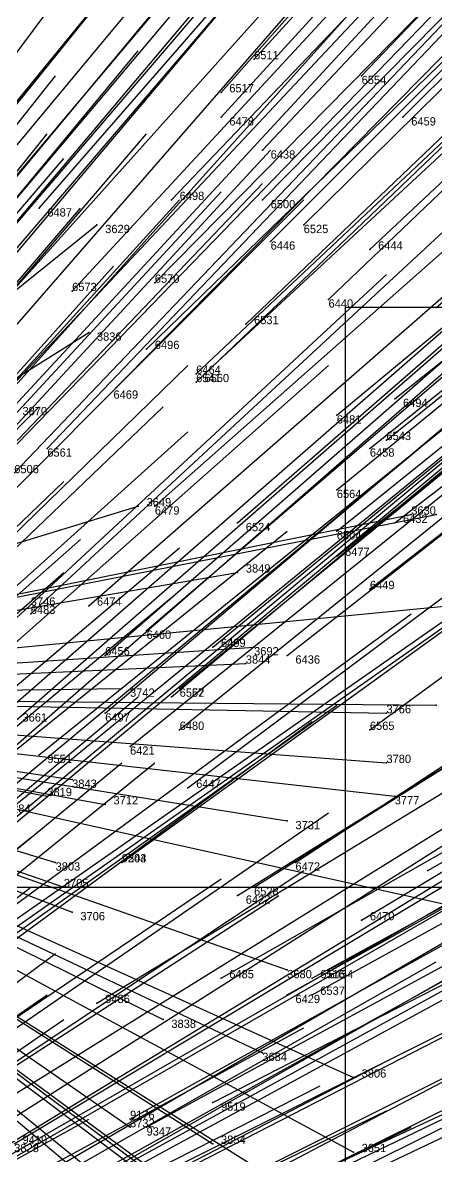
# Model space of a CAD drawing. Extents: x -0.5 to 0.59, y -0.5 to 0.59.
# Drawn here: x 0.189 to 0.239, y 0.1075 to 0.2444 of the extents above; entities that cross this region are included whole.
import ezdxf

# ---------------------------------------------------------------- set-up
doc = ezdxf.new("R2010")
doc.units = 0
for name, color, linetype in [('Clients', 3, 'CONTINUOUS'), ('Facilities', 3, 'CONTINUOUS'), ('Facilities_lines', 3, 'CONTINUOUS'), ('Min_max_boxes', 1, 'CONTINUOUS'), ('Normals', 1, 'CONTINUOUS'), ('Source_points', 5, 'CONTINUOUS'), ('Text', 3, 'CONTINUOUS')]:
    doc.layers.add(name, color=color, linetype=linetype)

msp = doc.modelspace()

# ---------------------------------------------------------------- linework, layer by layer
at = {"layer": 'Clients', "color": 5}
for p in [(0.198, 0.22, -1.25), (0.197, 0.207, -1.25), (0.203, 0.186, -1.25), (0.236, 0.185, -1.25), (0.239, 0.185, -1.25), (0.215, 0.178, -1.25), (0.217, 0.169, -1.25), (0.216, 0.167, -1.25), (0.201, 0.164, -1.25), (0.239, 0.162, -1.25), (0.233, 0.161, -1.25), (0.233, 0.155, -1.25), (0.195, 0.153, -1.25), (0.192, 0.151, -1.25), (0.234, 0.151, -1.25), (0.199, 0.15, -1.25), (0.221, 0.148, -1.25), (0.193, 0.143, -1.25), (0.194, 0.14, -1.25), (0.195, 0.137, -1.25), (0.221, 0.13, -1.25), (0.206, 0.124, -1.25), (0.218, 0.12, -1.25), (0.229, 0.117, -1.25), (0.202, 0.111, -1.25), (0.212, 0.109, -1.25), (0.229, 0.108, -1.25)]:
    msp.add_point(p, dxfattribs=at)
at = {"layer": 'Facilities', "color": 3}
for p in [(0.217, 0.24, -0.81), (0.23, 0.238, -0.827), (0.213, 0.236, -0.796), (0.213, 0.233, -0.789), (0.235, 0.233, -0.828), (0.218, 0.229, -0.79), (0.191, 0.222, -0.732), (0.207, 0.223, -0.761), (0.218, 0.223, -0.78), (0.223, 0.22, -0.782), (0.219, 0.218, -0.771), (0.231, 0.217, -0.794), (0.205, 0.213, -0.739), (0.195, 0.212, -0.72), (0.226, 0.211, -0.772), (0.239, 0.21, -0.796), (0.216, 0.208, -0.751), (0.204, 0.205, -0.724), (0.21, 0.202, -0.729), (0.211, 0.202, -0.73), (0.21, 0.201, -0.726), (0.199, 0.199, -0.704), (0.234, 0.199, -0.768), (0.227, 0.197, -0.75), (0.233, 0.194, -0.758), (0.192, 0.193, -0.68), (0.231, 0.193, -0.751), (0.227, 0.188, -0.735), (0.205, 0.186, -0.691), (0.215, 0.184, -0.708), (0.234, 0.184, -0.745), (0.227, 0.183, -0.728), (0.227, 0.18, -0.726), (0.231, 0.176, -0.726), (0.197, 0.174, -0.657), (0.19, 0.173, -0.642), (0.204, 0.171, -0.664), (0.212, 0.169, -0.678), (0.199, 0.168, -0.65), (0.221, 0.168, -0.694), (0.207, 0.163, -0.659), (0.208, 0.164, -0.662), (0.199, 0.161, -0.639), (0.208, 0.159, -0.655), (0.231, 0.159, -0.701), (0.202, 0.157, -0.639), (0.191, 0.156, -0.617), (0.209, 0.152, -0.646), (0.201, 0.143, -0.617), (0.201, 0.143, -0.616), (0.222, 0.143, -0.66), (0.238, 0.142, -0.693), (0.217, 0.14, -0.644), (0.215, 0.139, -0.641), (0.23, 0.136, -0.668), (0.213, 0.129, -0.623), (0.224, 0.129, -0.647), (0.226, 0.13, -0.65), (0.198, 0.126, -0.588), (0.221, 0.127, -0.637), (0.224, 0.127, -0.644), (0.212, 0.114, -0.601), (0.202, 0.112, -0.578), (0.204, 0.111, -0.58)]:
    msp.add_point(p, dxfattribs=at)
at = {"layer": 'Facilities_lines', "color": 3}
for q in [(0.198, 0.22, -1.25), (0.197, 0.207, -1.25), (0.203, 0.186, -1.25), (0.236, 0.185, -1.25), (0.239, 0.185, -1.25), (0.215, 0.178, -1.25), (0.251, 0.175, -1.25), (0.217, 0.169, -1.25), (0.216, 0.167, -1.25), (0.201, 0.164, -1.25), (0.224, 0.09, -1.25), (0.229, 0.108, -1.25), (0.221, 0.13, -1.25), (0.218, 0.12, -1.25), (0.194, 0.14, -1.25), (0.195, 0.137, -1.25), (0.199, 0.15, -1.25), (0.221, 0.148, -1.25), (0.202, 0.111, -1.25), (0.213, 0.093, -1.25), (0.233, 0.161, -1.25), (0.235, 0.095, -1.25), (0.216, 0.097, -1.25), (0.206, 0.097, -1.25), (0.234, 0.151, -1.25), (0.233, 0.155, -1.25), (0.193, 0.143, -1.25), (0.229, 0.117, -1.25), (0.239, 0.162, -1.25), (0.192, 0.151, -1.25), (0.21, 0.102, -1.25), (0.206, 0.124, -1.25), (0.195, 0.153, -1.25), (0.212, 0.109, -1.25), (0.258, 0.134, -1.25)]:
    msp.add_line((0.127, 0.163, -1.25), q, dxfattribs=at)
at = {"layer": 'Min_max_boxes', "color": 1}
for p, q in [((0.448, 0.21, -1.25), (0.228, 0.21, -1.25)), ((0.228, 0.21, -1.25), (0.228, -0.077, -1.25)), ((0.448, 0.21, -1.25), (0.228, 0.21, -1.25)), ((0.228, 0.21, -1.25), (0.228, -0.077, -1.25)), ((0.228, 0.21, -1.25), (0.228, 0.21, -1.25)), ((0.172, 0.14, -1.25), (0.367, 0.14, -1.25)), ((0.172, 0.14, -1.25), (0.367, 0.14, -1.25))]:
    msp.add_line(p, q, dxfattribs=at)
at = {"layer": 'Normals', "color": 1}
for p, q in [((0.217, 0.24, -0.81), (0.28, 0.309, -0.773)), ((0.213, 0.236, -0.796), (0.275, 0.306, -0.759)), ((0.23, 0.238, -0.827), (0.294, 0.305, -0.79)), ((0.213, 0.233, -0.789), (0.276, 0.302, -0.752)), ((0.235, 0.233, -0.828), (0.301, 0.299, -0.792)), ((0.175, 0.223, -0.709), (0.231, 0.298, -0.673)), ((0.181, 0.226, -0.724), (0.24, 0.298, -0.687)), ((0.218, 0.229, -0.79), (0.282, 0.297, -0.754)), ((0.191, 0.222, -0.732), (0.252, 0.292, -0.695)), ((0.207, 0.223, -0.761), (0.271, 0.29, -0.724)), ((0.218, 0.223, -0.78), (0.283, 0.289, -0.743)), ((0.179, 0.215, -0.7), (0.239, 0.286, -0.663)), ((0.223, 0.22, -0.782), (0.289, 0.285, -0.746)), ((0.183, 0.214, -0.703), (0.243, 0.284, -0.666)), ((0.219, 0.218, -0.771), (0.284, 0.283, -0.734)), ((0.172, 0.21, -0.679), (0.231, 0.281, -0.641)), ((0.231, 0.217, -0.794), (0.299, 0.281, -0.757)), ((0.195, 0.212, -0.72), (0.258, 0.28, -0.683)), ((0.181, 0.208, -0.69), (0.241, 0.279, -0.652)), ((0.205, 0.213, -0.739), (0.27, 0.279, -0.701)), ((0.171, 0.205, -0.668), (0.23, 0.276, -0.629)), ((0.177, 0.204, -0.675), (0.237, 0.274, -0.636)), ((0.226, 0.211, -0.772), (0.293, 0.275, -0.735)), ((0.216, 0.208, -0.751), (0.283, 0.272, -0.714)), ((0.204, 0.205, -0.724), (0.271, 0.27, -0.686)), ((0.239, 0.21, -0.796), (0.31, 0.27, -0.76)), ((0.21, 0.202, -0.729), (0.278, 0.266, -0.691)), ((0.177, 0.195, -0.659), (0.238, 0.265, -0.62)), ((0.184, 0.196, -0.673), (0.246, 0.265, -0.634)), ((0.199, 0.199, -0.704), (0.264, 0.265, -0.667)), ((0.21, 0.201, -0.726), (0.277, 0.265, -0.689)), ((0.211, 0.202, -0.73), (0.279, 0.265, -0.692)), ((0.186, 0.196, -0.674), (0.248, 0.263, -0.635)), ((0.168, 0.19, -0.635), (0.23, 0.259, -0.598)), ((0.192, 0.193, -0.68), (0.256, 0.26, -0.642)), ((0.234, 0.199, -0.768), (0.307, 0.257, -0.731)), ((0.156, 0.185, -0.605), (0.216, 0.256, -0.568)), ((0.188, 0.19, -0.668), (0.251, 0.256, -0.629)), ((0.227, 0.197, -0.75), (0.298, 0.256, -0.714)), ((0.145, 0.181, -0.582), (0.204, 0.254, -0.545)), ((0.155, 0.181, -0.597), (0.215, 0.252, -0.56)), ((0.174, 0.186, -0.637), (0.237, 0.253, -0.598)), ((0.182, 0.187, -0.652), (0.246, 0.253, -0.613)), ((0.233, 0.194, -0.758), (0.305, 0.252, -0.721)), ((0.231, 0.193, -0.751), (0.303, 0.251, -0.714)), ((0.141, 0.177, -0.566), (0.2, 0.249, -0.53)), ((0.205, 0.186, -0.691), (0.274, 0.247, -0.653)), ((0.227, 0.188, -0.735), (0.298, 0.246, -0.698)), ((0.215, 0.184, -0.708), (0.285, 0.245, -0.67)), ((0.144, 0.17, -0.556), (0.203, 0.241, -0.519)), ((0.227, 0.183, -0.728), (0.299, 0.241, -0.69)), ((0.234, 0.184, -0.745), (0.308, 0.241, -0.708)), ((0.135, 0.165, -0.534), (0.193, 0.238, -0.496)), ((0.227, 0.18, -0.726), (0.3, 0.238, -0.687)), ((0.19, 0.173, -0.642), (0.258, 0.236, -0.605)), ((0.197, 0.174, -0.657), (0.267, 0.235, -0.62)), ((0.231, 0.176, -0.726), (0.304, 0.233, -0.688)), ((0.134, 0.159, -0.52), (0.192, 0.231, -0.482)), ((0.144, 0.161, -0.54), (0.204, 0.231, -0.502)), ((0.204, 0.171, -0.664), (0.274, 0.231, -0.627)), ((0.156, 0.161, -0.56), (0.219, 0.229, -0.524)), ((0.199, 0.168, -0.65), (0.269, 0.229, -0.614)), ((0.134, 0.158, -0.518), (0.194, 0.228, -0.479)), ((0.212, 0.169, -0.678), (0.284, 0.228, -0.641)), ((0.154, 0.158, -0.551), (0.218, 0.225, -0.514)), ((0.221, 0.168, -0.694), (0.294, 0.225, -0.657)), ((0.15, 0.156, -0.54), (0.213, 0.224, -0.502)), ((0.136, 0.152, -0.509), (0.196, 0.222, -0.471)), ((0.146, 0.155, -0.533), (0.208, 0.223, -0.494)), ((0.157, 0.157, -0.555), (0.223, 0.223, -0.519)), ((0.207, 0.163, -0.659), (0.279, 0.223, -0.623)), ((0.208, 0.164, -0.662), (0.28, 0.223, -0.625)), ((0.199, 0.161, -0.639), (0.27, 0.221, -0.602)), ((0.198, 0.22, -1.25), (0.198, 0.22, -1.15)), ((0.208, 0.159, -0.655), (0.281, 0.218, -0.619)), ((0.138, 0.146, -0.502), (0.2, 0.215, -0.465)), ((0.202, 0.157, -0.639), (0.274, 0.215, -0.602)), ((0.165, 0.151, -0.559), (0.233, 0.214, -0.522)), ((0.18, 0.153, -0.591), (0.25, 0.214, -0.554)), ((0.191, 0.156, -0.617), (0.263, 0.214, -0.579)), ((0.231, 0.159, -0.701), (0.306, 0.214, -0.664)), ((0.18, 0.15, -0.587), (0.25, 0.211, -0.548)), ((0.173, 0.149, -0.57), (0.243, 0.21, -0.533)), ((0.184, 0.149, -0.592), (0.255, 0.208, -0.554)), ((0.187, 0.149, -0.597), (0.258, 0.207, -0.558)), ((0.197, 0.207, -1.25), (0.197, 0.207, -1.15)), ((0.209, 0.152, -0.646), (0.284, 0.208, -0.61)), ((0.186, 0.146, -0.591), (0.257, 0.205, -0.552)), ((0.142, 0.138, -0.496), (0.209, 0.203, -0.459)), ((0.157, 0.142, -0.528), (0.226, 0.203, -0.49)), ((0.178, 0.14, -0.567), (0.249, 0.199, -0.529)), ((0.125, 0.132, -0.455), (0.191, 0.198, -0.418)), ((0.139, 0.134, -0.482), (0.206, 0.198, -0.445)), ((0.201, 0.143, -0.617), (0.276, 0.197, -0.579)), ((0.201, 0.143, -0.616), (0.276, 0.197, -0.578)), ((0.14, 0.133, -0.482), (0.209, 0.195, -0.445)), ((0.222, 0.143, -0.66), (0.3, 0.194, -0.624)), ((0.127, 0.125, -0.445), (0.194, 0.189, -0.408)), ((0.217, 0.14, -0.644), (0.295, 0.189, -0.607)), ((0.215, 0.139, -0.641), (0.294, 0.188, -0.604)), ((0.238, 0.142, -0.693), (0.318, 0.188, -0.655)), ((0.203, 0.186, -1.25), (0.203, 0.186, -1.15)), ((0.236, 0.185, -1.25), (0.236, 0.185, -1.15)), ((0.239, 0.185, -1.25), (0.239, 0.185, -1.15)), ((0.23, 0.136, -0.668), (0.31, 0.184, -0.632)), ((0.149, 0.125, -0.485), (0.221, 0.183, -0.448)), ((0.127, 0.121, -0.438), (0.196, 0.182, -0.399)), ((0.137, 0.121, -0.457), (0.208, 0.181, -0.419)), ((0.178, 0.129, -0.549), (0.254, 0.182, -0.512)), ((0.124, 0.117, -0.426), (0.194, 0.178, -0.388)), ((0.215, 0.178, -1.25), (0.215, 0.178, -1.15)), ((0.136, 0.116, -0.447), (0.207, 0.175, -0.409)), ((0.168, 0.121, -0.519), (0.245, 0.175, -0.483)), ((0.198, 0.126, -0.588), (0.277, 0.174, -0.549)), ((0.213, 0.129, -0.623), (0.294, 0.175, -0.586)), ((0.224, 0.129, -0.647), (0.306, 0.174, -0.61)), ((0.226, 0.13, -0.65), (0.307, 0.175, -0.613)), ((0.161, 0.118, -0.499), (0.236, 0.173, -0.463)), ((0.221, 0.127, -0.637), (0.302, 0.172, -0.6)), ((0.224, 0.127, -0.644), (0.306, 0.172, -0.607)), ((0.217, 0.169, -1.25), (0.217, 0.169, -1.15)), ((0.216, 0.167, -1.25), (0.216, 0.167, -1.15)), ((0.132, 0.104, -0.419), (0.203, 0.163, -0.382)), ((0.201, 0.164, -1.25), (0.201, 0.164, -1.15)), ((0.151, 0.108, -0.465), (0.227, 0.162, -0.427)), ((0.239, 0.162, -1.25), (0.239, 0.162, -1.15)), ((0.233, 0.161, -1.25), (0.233, 0.161, -1.15)), ((0.149, 0.105, -0.456), (0.224, 0.16, -0.419)), ((0.18, 0.11, -0.528), (0.259, 0.159, -0.491)), ((0.188, 0.109, -0.544), (0.268, 0.157, -0.508)), ((0.202, 0.112, -0.578), (0.283, 0.157, -0.54)), ((0.129, 0.096, -0.402), (0.201, 0.155, -0.365)), ((0.133, 0.097, -0.411), (0.205, 0.155, -0.374)), ((0.204, 0.111, -0.58), (0.285, 0.155, -0.542)), ((0.212, 0.114, -0.601), (0.294, 0.156, -0.564)), ((0.233, 0.155, -1.25), (0.233, 0.155, -1.15)), ((0.175, 0.104, -0.509), (0.254, 0.154, -0.474)), ((0.195, 0.153, -1.25), (0.195, 0.153, -1.15)), ((0.192, 0.151, -1.25), (0.192, 0.151, -1.15)), ((0.234, 0.151, -1.25), (0.234, 0.151, -1.15)), ((0.199, 0.15, -1.25), (0.199, 0.15, -1.15)), ((0.149, 0.096, -0.444), (0.226, 0.149, -0.408)), ((0.221, 0.148, -1.25), (0.221, 0.148, -1.15)), ((0.191, 0.101, -0.54), (0.272, 0.147, -0.503)), ((0.216, 0.105, -0.602), (0.3, 0.147, -0.565)), ((0.118, 0.088, -0.369), (0.19, 0.146, -0.33)), ((0.166, 0.096, -0.48), (0.245, 0.144, -0.442)), ((0.179, 0.098, -0.51), (0.26, 0.145, -0.474)), ((0.17, 0.097, -0.488), (0.25, 0.143, -0.451)), ((0.186, 0.098, -0.526), (0.268, 0.143, -0.49)), ((0.193, 0.143, -1.25), (0.193, 0.143, -1.15)), ((0.146, 0.091, -0.43), (0.223, 0.142, -0.393)), ((0.195, 0.1, -0.549), (0.279, 0.142, -0.513)), ((0.117, 0.084, -0.36), (0.19, 0.14, -0.321)), ((0.136, 0.089, -0.406), (0.213, 0.141, -0.368)), ((0.194, 0.14, -1.25), (0.194, 0.14, -1.15)), ((0.141, 0.088, -0.417), (0.22, 0.139, -0.38)), ((0.162, 0.093, -0.466), (0.242, 0.139, -0.428)), ((0.182, 0.095, -0.512), (0.263, 0.139, -0.475)), ((0.195, 0.137, -1.25), (0.195, 0.137, -1.15)), ((0.215, 0.098, -0.591), (0.299, 0.138, -0.554)), ((0.119, 0.077, -0.354), (0.193, 0.132, -0.315)), ((0.158, 0.085, -0.449), (0.239, 0.131, -0.412)), ((0.163, 0.086, -0.461), (0.244, 0.131, -0.424)), ((0.221, 0.13, -1.25), (0.221, 0.13, -1.15)), ((0.189, 0.089, -0.523), (0.273, 0.128, -0.486)), ((0.116, 0.075, -0.344), (0.192, 0.127, -0.308)), ((0.174, 0.082, -0.48), (0.256, 0.125, -0.443)), ((0.181, 0.084, -0.498), (0.264, 0.125, -0.461)), ((0.118, 0.072, -0.346), (0.194, 0.124, -0.308)), ((0.206, 0.124, -1.25), (0.206, 0.124, -1.15)), ((0.142, 0.079, -0.405), (0.223, 0.123, -0.368)), ((0.16, 0.081, -0.448), (0.242, 0.123, -0.41)), ((0.218, 0.12, -1.25), (0.218, 0.12, -1.15)), ((0.152, 0.077, -0.426), (0.233, 0.119, -0.386)), ((0.229, 0.117, -1.25), (0.229, 0.117, -1.15)), ((0.142, 0.074, -0.4), (0.225, 0.116, -0.364)), ((0.163, 0.075, -0.447), (0.246, 0.115, -0.408)), ((0.165, 0.074, -0.453), (0.248, 0.115, -0.414)), ((0.15, 0.073, -0.417), (0.233, 0.113, -0.379)), ((0.116, 0.067, -0.334), (0.197, 0.112, -0.297)), ((0.154, 0.071, -0.424), (0.236, 0.111, -0.384)), ((0.202, 0.111, -1.25), (0.202, 0.111, -1.15)), ((0.212, 0.109, -1.25), (0.212, 0.109, -1.15)), ((0.229, 0.108, -1.25), (0.229, 0.108, -1.15))]:
    msp.add_line(p, q, dxfattribs=at)
at = {"layer": 'Source_points', "color": 5}
for p in [(0.217, 0.24, -0.81), (0.23, 0.238, -0.827), (0.213, 0.236, -0.796), (0.213, 0.233, -0.789), (0.235, 0.233, -0.828), (0.218, 0.229, -0.79), (0.191, 0.222, -0.732), (0.207, 0.223, -0.761), (0.218, 0.223, -0.78), (0.198, 0.22, -1.25), (0.223, 0.22, -0.782), (0.219, 0.218, -0.771), (0.231, 0.217, -0.794), (0.205, 0.213, -0.739), (0.195, 0.212, -0.72), (0.226, 0.211, -0.772), (0.239, 0.21, -0.796), (0.197, 0.207, -1.25), (0.216, 0.208, -0.751), (0.204, 0.205, -0.724), (0.21, 0.202, -0.729), (0.211, 0.202, -0.73), (0.21, 0.201, -0.726), (0.199, 0.199, -0.704), (0.234, 0.199, -0.768), (0.227, 0.197, -0.75), (0.233, 0.194, -0.758), (0.192, 0.193, -0.68), (0.231, 0.193, -0.751), (0.227, 0.188, -0.735), (0.203, 0.186, -1.25), (0.205, 0.186, -0.691), (0.236, 0.185, -1.25), (0.239, 0.185, -1.25), (0.215, 0.184, -0.708), (0.234, 0.184, -0.745), (0.227, 0.183, -0.728), (0.227, 0.18, -0.726), (0.215, 0.178, -1.25), (0.231, 0.176, -0.726), (0.197, 0.174, -0.657), (0.19, 0.173, -0.642), (0.204, 0.171, -0.664), (0.212, 0.169, -0.678), (0.217, 0.169, -1.25), (0.199, 0.168, -0.65), (0.221, 0.168, -0.694), (0.216, 0.167, -1.25), (0.201, 0.164, -1.25), (0.207, 0.163, -0.659), (0.208, 0.164, -0.662), (0.239, 0.162, -1.25), (0.199, 0.161, -0.639), (0.233, 0.161, -1.25), (0.208, 0.159, -0.655), (0.231, 0.159, -0.701), (0.202, 0.157, -0.639), (0.191, 0.156, -0.617), (0.233, 0.155, -1.25), (0.195, 0.153, -1.25), (0.209, 0.152, -0.646), (0.192, 0.151, -1.25), (0.234, 0.151, -1.25), (0.199, 0.15, -1.25), (0.221, 0.148, -1.25), (0.193, 0.143, -1.25), (0.201, 0.143, -0.617), (0.201, 0.143, -0.616), (0.222, 0.143, -0.66), (0.238, 0.142, -0.693), (0.194, 0.14, -1.25), (0.217, 0.14, -0.644), (0.215, 0.139, -0.641), (0.195, 0.137, -1.25), (0.23, 0.136, -0.668), (0.213, 0.129, -0.623), (0.221, 0.13, -1.25), (0.224, 0.129, -0.647), (0.226, 0.13, -0.65), (0.198, 0.126, -0.588), (0.221, 0.127, -0.637), (0.224, 0.127, -0.644), (0.206, 0.124, -1.25), (0.218, 0.12, -1.25), (0.229, 0.117, -1.25), (0.212, 0.114, -0.601), (0.202, 0.112, -0.578), (0.202, 0.111, -1.25), (0.204, 0.111, -0.58), (0.212, 0.109, -1.25), (0.229, 0.108, -1.25)]:
    msp.add_point(p, dxfattribs=at)

# ---------------------------------------------------------------- texts
at = {"layer": 'Text', "color": 3}
for s, p in [('6511', (0.217, 0.24, -0.81)), ('6517', (0.214, 0.236, -0.796)), ('6554', (0.23, 0.237, -0.827)), ('6478', (0.214, 0.232, -0.789)), ('6459', (0.236, 0.232, -0.828)), ('6438', (0.219, 0.228, -0.79)), ('6498', (0.208, 0.223, -0.761)), ('6487', (0.192, 0.221, -0.732)), ('6500', (0.219, 0.222, -0.78)), ('3629', (0.199, 0.219, -1.25)), ('6525', (0.223, 0.219, -0.782)), ('6446', (0.219, 0.217, -0.771)), ('6444', (0.232, 0.217, -0.794)), ('6570', (0.205, 0.213, -0.739)), ('6573', (0.195, 0.212, -0.72)), ('6440', (0.226, 0.21, -0.772)), ('6531', (0.217, 0.208, -0.751)), ('3836', (0.198, 0.206, -1.25)), ('6496', (0.205, 0.205, -0.724)), ('6464', (0.21, 0.202, -0.729)), ('6541', (0.21, 0.201, -0.726)), ('6560', (0.211, 0.201, -0.73)), ('6469', (0.2, 0.199, -0.704)), ('6494', (0.235, 0.198, -0.768)), ('3870', (0.189, 0.197, -1.25)), ('6481', (0.227, 0.196, -0.75)), ('6543', (0.233, 0.194, -0.758)), ('6561', (0.192, 0.192, -0.68)), ('6458', (0.231, 0.192, -0.751)), ('6506', (0.188, 0.19, -0.668)), ('6564', (0.227, 0.187, -0.735)), ('3649', (0.204, 0.186, -1.25)), ('6479', (0.205, 0.185, -0.691)), ('6432', (0.235, 0.184, -0.745)), ('3630', (0.236, 0.185, -1.25)), ('6524', (0.216, 0.183, -0.708)), ('6504', (0.227, 0.182, -0.728)), ('6477', (0.228, 0.18, -0.726)), ('3849', (0.216, 0.178, -1.25)), ('6449', (0.231, 0.176, -0.726)), ('3746', (0.19, 0.174, -1.25)), ('6483', (0.19, 0.173, -0.642)), ('6474', (0.198, 0.174, -0.657)), ('6460', (0.204, 0.17, -0.664)), ('6499', (0.213, 0.169, -0.678)), ('6456', (0.199, 0.168, -0.65)), ('3692', (0.217, 0.168, -1.25)), ('3844', (0.216, 0.167, -1.25)), ('6436', (0.222, 0.167, -0.694)), ('3742', (0.202, 0.163, -1.25)), ('6557', (0.208, 0.163, -0.662)), ('6562', (0.208, 0.163, -0.659)), ('3766', (0.233, 0.161, -1.25)), ('3661', (0.189, 0.16, -1.25)), ('6497', (0.199, 0.16, -0.639)), ('6480', (0.208, 0.159, -0.655)), ('6565', (0.231, 0.159, -0.701)), ('6421', (0.202, 0.156, -0.639)), ('9551', (0.192, 0.155, -0.617)), ('3780', (0.233, 0.155, -1.25)), ('3819', (0.192, 0.151, -1.25)), ('3843', (0.195, 0.152, -1.25)), ('6447', (0.21, 0.152, -0.646)), ('3712', (0.2, 0.15, -1.25)), ('3777', (0.234, 0.15, -1.25)), ('9284', (0.187, 0.149, -0.597)), ('3731', (0.222, 0.147, -1.25)), ('9204', (0.201, 0.143, -0.617)), ('9543', (0.201, 0.143, -0.616)), ('3803', (0.193, 0.142, -1.25)), ('6472', (0.222, 0.142, -0.66)), ('3705', (0.194, 0.14, -1.25)), ('6528', (0.217, 0.139, -0.644)), ('6422', (0.216, 0.138, -0.641)), ('3706', (0.196, 0.136, -1.25)), ('6470', (0.231, 0.136, -0.668)), ('6485', (0.214, 0.129, -0.623)), ('3680', (0.221, 0.129, -1.25)), ('6516', (0.225, 0.129, -0.647)), ('6454', (0.226, 0.129, -0.65)), ('6537', (0.225, 0.127, -0.644)), ('9486', (0.199, 0.126, -0.588)), ('6429', (0.222, 0.126, -0.637)), ('3838', (0.207, 0.123, -1.25)), ('3684', (0.218, 0.119, -1.25)), ('3806', (0.23, 0.117, -1.25)), ('9519', (0.213, 0.113, -0.601)), ('9176', (0.202, 0.112, -0.578)), ('3732', (0.202, 0.111, -1.25)), ('9347', (0.204, 0.11, -0.58)), ('9419', (0.189, 0.109, -0.544)), ('3854', (0.213, 0.109, -1.25)), ('3828', (0.188, 0.108, -1.25)), ('3651', (0.23, 0.108, -1.25))]:
    msp.add_text(s, height=0.001, dxfattribs=at).set_placement(p)

doc.saveas('drawing.dxf')
